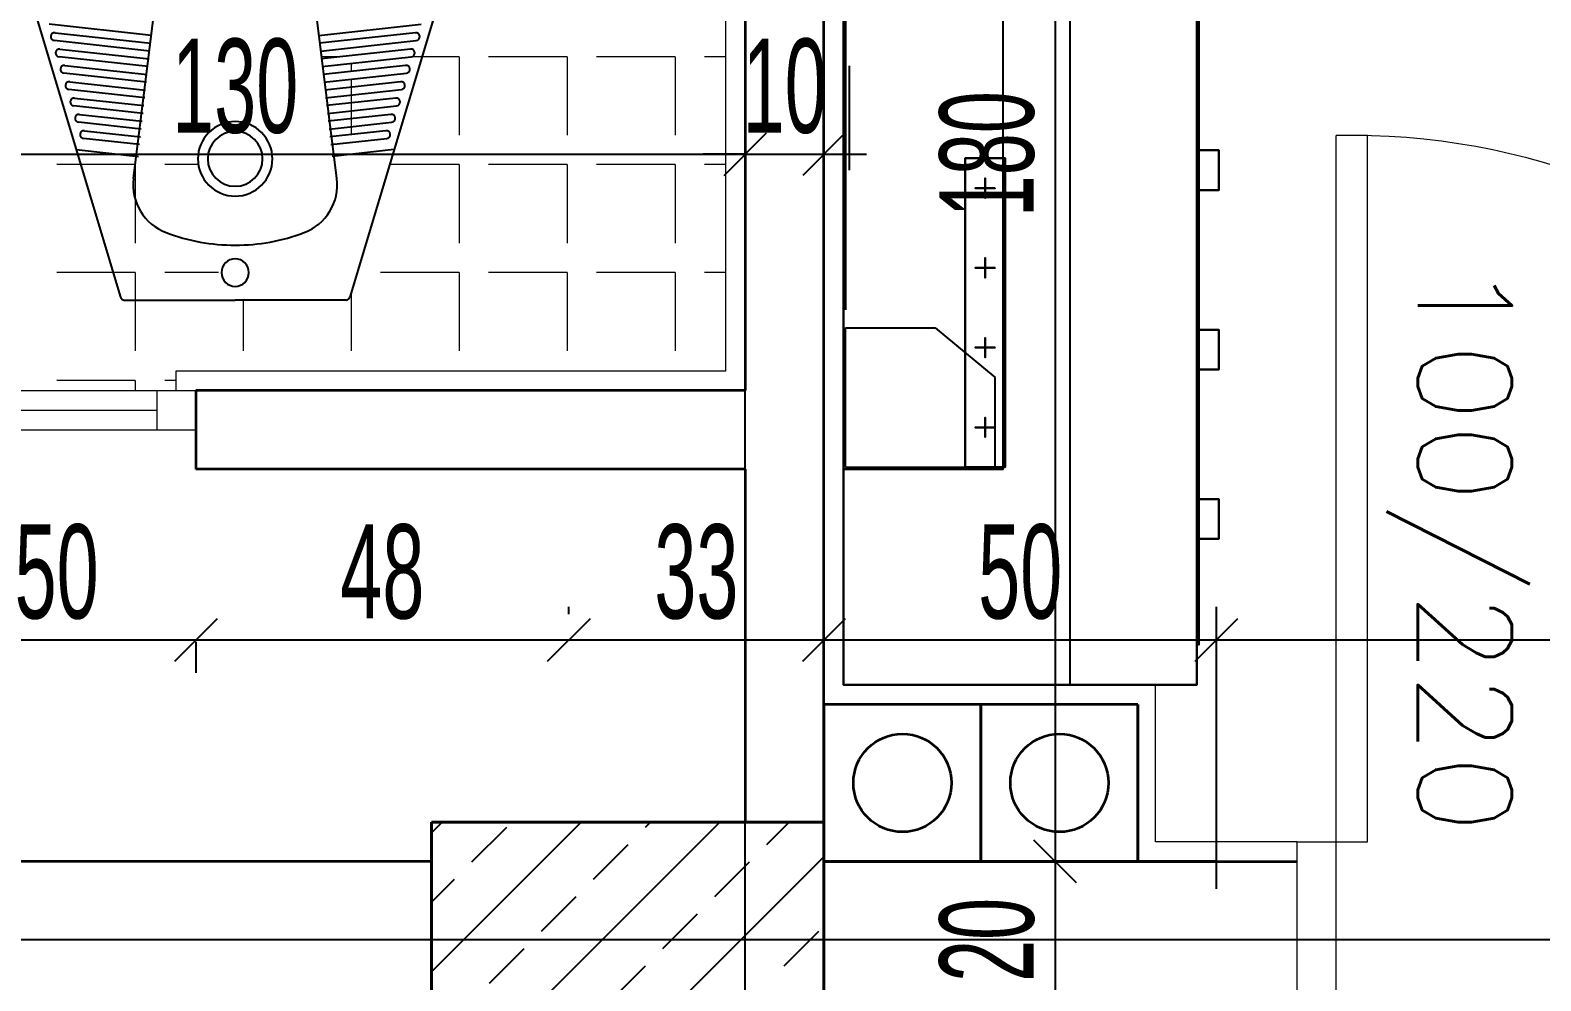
# Model space of a CAD drawing. Header units: inches. Extents: x -7543 to -822, y 102837 to 190349.
# Drawn here: x -829.90804 to -829.86956, y 102837.01239 to 102837.03662 of the extents above; entities that cross this region are included whole.
import ezdxf

# ---------------------------------------------------------------- set-up
doc = ezdxf.new("R2010")
doc.units = ezdxf.units.IN
doc.header["$MEASUREMENT"] = 0
doc.linetypes.add('DASHDOTX2', pattern=[2, 1, -0.5, 0, -0.5])
doc.layers.get('0').update_dxf_attribs({"lineweight": 25})
for name, color, linetype, lineweight in [('AKS', 1, 'Continuous', 25), ('ICOL', 55, 'Continuous', 25), ('İZ DÜŞÜM', 253, 'Continuous', 20), ('KOLON', 2, 'Continuous', 40), ('SIVA', 150, 'Continuous', 15), ('TARAMA', 8, 'Continuous', 25)]:
    doc.layers.add(name, color=color, linetype=linetype, lineweight=lineweight)
for name, color, linetype, lineweight, true_color in [('DUVAR', 7, 'Continuous', 35, 0xfc4642), ('KAPI', 7, 'Continuous', 18, 0xffb360), ('PENCERE', 7, 'Continuous', 18, 0xffb360), ('TEFRİŞ', 7, 'Continuous', 25, 0x78462c)]:
    doc.layers.add(name, color=color, linetype=linetype, lineweight=lineweight, true_color=true_color)
doc.styles.add('OLCU', font='tromand.shx', dxfattribs={"width": 0.6, "height": 12})
doc.styles.add('TXTX', font='TXTX')

# ---------------------------------------------------------------- blocks, each defined once
blk = doc.blocks.new('_Oblique')
at = {"color": 0, "linetype": 'ByBlock', "lineweight": -2}
blk.add_line((-0.5, -0.5), (0.5, 0.5), dxfattribs=at)

msp = doc.modelspace()

# ---------------------------------------------------------------- linework, layer by layer
at = {"layer": 'AKS', "linetype": 'DASHDOTX2', "ltscale": 10}
for p, q in [((-829.8898315430839, 102837.241780972), (-829.8898315430839, 102836.7293249838)), ((-829.7205326753192, 102837.0134307916), (-830.0911364701894, 102837.0134307916))]:
    msp.add_line(p, q, dxfattribs=at)
at = {"layer": 'DUVAR'}
for p, q in [((-829.8878199212353, 102837.0164307916), (-829.8878199212353, 102837.0514810441)), ((-829.8898199212352, 102837.0274307916), (-829.8898199212352, 102837.050652617)), ((-829.8898199212352, 102837.0274307916), (-829.9038199212353, 102837.0274307916)), ((-829.9038199212353, 102837.0274307916), (-829.9038199212353, 102837.0254307916)), ((-829.8898199212352, 102837.0254307916), (-829.9038199212353, 102837.0254307916)), ((-829.8898199212352, 102837.0164307916), (-829.8898199212352, 102837.0254307916)), ((-829.8838199212358, 102837.0194307916), (-829.8878199212359, 102837.0194307916)), ((-829.8878199212359, 102837.0194307916), (-829.8878199212359, 102837.0154307916)), ((-829.8798199212358, 102837.0194307916), (-829.8838199212358, 102837.0194307916)), ((-829.8838199212358, 102837.0194307916), (-829.8838199212358, 102837.0154307916)), ((-829.8838199212358, 102837.0154307916), (-829.8838199212358, 102837.0194307916)), ((-829.8798199212358, 102837.0194307916), (-829.8798199212358, 102837.0154307916)), ((-829.8798199212358, 102837.0154307916), (-829.8798199212358, 102837.0194307916)), ((-829.8978199212353, 102837.0154307916), (-829.9558199212353, 102837.0154307916)), ((-829.8778199212353, 102837.0154307916), (-829.8878199212353, 102837.0154307916)), ((-829.8878199212359, 102837.0154307916), (-829.8838199212358, 102837.0154307916)), ((-829.8838199212358, 102837.0154307916), (-829.8798199212358, 102837.0154307916)), ((-829.8798199212358, 102837.0154307916), (-829.8757696687034, 102837.0154307916))]:
    msp.add_line(p, q, dxfattribs=at)
for centre in [(-829.8858199212359, 102837.0174307916), (-829.8818199212359, 102837.0174307916)]:
    msp.add_circle(centre, 0.00125, dxfattribs=at)
at = {"layer": 'ICOL'}
for p, q in [((-829.8819316761375, 102837.0514810441), (-829.8819316761375, 102837.0154307916)), ((-829.9158199212353, 102837.0334564126), (-829.8898199212352, 102837.0334564126)), ((-829.8898199212352, 102837.0334564126), (-829.8908999212352, 102837.0334564126)), ((-829.8898199212352, 102837.0334564126), (-829.8878199212353, 102837.0334564126)), ((-829.8878199212353, 102837.0334564126), (-829.8867399212353, 102837.0334564126)), ((-829.9138199212352, 102837.0210772501), (-829.9038199212353, 102837.0210772501)), ((-829.9038199212353, 102837.0210772501), (-829.8943199212353, 102837.0210772501)), ((-829.8943199212353, 102837.0210772501), (-829.8878199212353, 102837.0210772501)), ((-829.8878199212353, 102837.0210772501), (-829.8778199212353, 102837.0210772501)), ((-829.8778199212353, 102837.0210772501), (-829.8578199212352, 102837.0210772501)), ((-829.8819316761375, 102837.0154307916), (-829.8819316761375, 102837.0114307916))]:
    msp.add_line(p, q, dxfattribs=at)
at = {"layer": 'ICOL', "color": 53}
for p, q in [((-829.8898199212352, 102837.0341847382), (-829.8898199212352, 102837.0342964126)), ((-829.8898199212352, 102837.0341847382), (-829.8898199212352, 102837.0342964126)), ((-829.8878199212353, 102837.0341494425), (-829.8878199212353, 102837.0342964126)), ((-829.8943199212353, 102837.0217363186), (-829.8943199212353, 102837.0219172501)), ((-829.8943199212353, 102837.0217363186), (-829.8943199212353, 102837.0219172501)), ((-829.8878199212353, 102837.0208538651), (-829.8878199212353, 102837.0219172501)), ((-829.8878199212353, 102837.0208538651), (-829.8878199212353, 102837.0219172501)), ((-829.8778199212353, 102837.0147337184), (-829.8778199212353, 102837.0219172501)), ((-829.8778199212353, 102837.0147337184), (-829.8778199212353, 102837.0219172501)), ((-829.9038199212353, 102837.0210307916), (-829.9038199212353, 102837.0202372501)), ((-829.9038199212353, 102837.0210307916), (-829.9038199212353, 102837.0202372501)), ((-829.8843316761374, 102837.0154307916), (-829.8827716761375, 102837.0154307916)), ((-829.8843316761374, 102837.0154307916), (-829.8827716761375, 102837.0154307916))]:
    msp.add_line(p, q, dxfattribs=at)
at = {"layer": 'İZ DÜŞÜM'}
for p, q in [((-829.900117759386, 102837.0359419001), (-829.9006163761655, 102837.0359419001)), ((-829.8998641644232, 102837.03576846), (-829.8998641644232, 102837.0355672582)), ((-829.8971141644233, 102837.0359419001), (-829.8983082122345, 102837.0359419001)), ((-829.8971141644233, 102837.0359419001), (-829.8971141644233, 102837.0339419001)), ((-829.8943641644232, 102837.0359419001), (-829.8963641644233, 102837.0359419001)), ((-829.8943641644232, 102837.0359419001), (-829.8943641644232, 102837.0339419001)), ((-829.8916141644232, 102837.0359419001), (-829.8936141644233, 102837.0359419001)), ((-829.8916141644232, 102837.0359419001), (-829.8916141644232, 102837.0339419001)), ((-829.8903199212352, 102837.0359419001), (-829.8908641644233, 102837.0359419001)), ((-829.8998641644232, 102837.0353660655), (-829.8998641644232, 102837.0349636859)), ((-829.8998641644232, 102837.0349636859), (-829.8998641644232, 102837.0345612909)), ((-829.8998641644232, 102837.0345612909), (-829.8998641644232, 102837.0341589097)), ((-829.8998641644232, 102837.0341589097), (-829.8998641644232, 102837.033957715)), ((-829.8998641644232, 102837.033957715), (-829.8998641644232, 102837.0339419001)), ((-829.9053654713591, 102837.0331919001), (-829.9073641644233, 102837.0331919001)), ((-829.9053641644233, 102837.0331919001), (-829.9053654713591, 102837.0331919001)), ((-829.9053641644233, 102837.0331919001), (-829.9053641644233, 102837.0311919001)), ((-829.9037586686376, 102837.0331919001), (-829.9046141644233, 102837.0331919001)), ((-829.8971141644233, 102837.0331919001), (-829.8988836492892, 102837.0331919001)), ((-829.8971141644233, 102837.0331919001), (-829.8971141644233, 102837.0311919001)), ((-829.8943641644232, 102837.0331919001), (-829.8963641644233, 102837.0331919001)), ((-829.8943641644232, 102837.0331919001), (-829.8943641644232, 102837.0311919001)), ((-829.8916141644232, 102837.0331919001), (-829.8936141644233, 102837.0331919001)), ((-829.8916141644232, 102837.0331919001), (-829.8916141644232, 102837.0311919001)), ((-829.8903199212352, 102837.0331919001), (-829.8908641644233, 102837.0331919001)), ((-829.9053641644233, 102837.0304419001), (-829.9073641644233, 102837.0304419001)), ((-829.9053641644233, 102837.0304419001), (-829.9053641644233, 102837.0284419001)), ((-829.9032455041919, 102837.0304419001), (-829.9046141644233, 102837.0304419001)), ((-829.8971141644233, 102837.0304419001), (-829.8991141644233, 102837.0304419001)), ((-829.8971141644233, 102837.0304419001), (-829.8971141644233, 102837.0284419001)), ((-829.8943641644232, 102837.0304419001), (-829.8963641644233, 102837.0304419001)), ((-829.8943641644232, 102837.0304419001), (-829.8943641644232, 102837.0284419001)), ((-829.8916141644232, 102837.0304419001), (-829.8936141644233, 102837.0304419001)), ((-829.8916141644232, 102837.0304419001), (-829.8916141644232, 102837.0284419001)), ((-829.8903199212352, 102837.0304419001), (-829.8908641644233, 102837.0304419001)), ((-829.8998641644232, 102837.0299235341), (-829.8998641644232, 102837.0284419001)), ((-829.9026141644233, 102837.0297376853), (-829.9026141644233, 102837.0284419001)), ((-829.9053641644233, 102837.0276919001), (-829.9073641644233, 102837.0276919001)), ((-829.9053641644233, 102837.0276919001), (-829.9053641644233, 102837.0274307916)), ((-829.9043199212352, 102837.0276919001), (-829.9046141644233, 102837.0276919001))]:
    msp.add_line(p, q, dxfattribs=at)
at = {"layer": 'KAPI'}
for p, q in [((-829.8747696687034, 102837.0159307916), (-829.8747696687034, 102837.0339307916)), ((-829.8739696687034, 102837.0339307916), (-829.8747696687034, 102837.0339307916)), ((-829.8739696687034, 102837.0159307916), (-829.8739696687034, 102837.0339307916)), ((-829.8757696687034, 102837.0159307916), (-829.8757696687034, 102837.0109307916)), ((-829.8757696687034, 102837.0159307916), (-829.8747696687034, 102837.0159307916)), ((-829.8747696687034, 102837.0109307916), (-829.8747696687034, 102837.0159307916)), ((-829.8747696687034, 102837.0159307916), (-829.8739696687034, 102837.0159307916))]:
    msp.add_line(p, q, dxfattribs=at)
msp.add_arc((-829.8743696687034, 102837.0163307916), 0.01760454486773231, 358.6980473996314, 91.30195267170863, dxfattribs=at)
at = {"layer": 'KOLON'}
for p, q in [((-829.8978199212353, 102837.0114307916), (-829.8978199212353, 102837.0164307916)), ((-829.8978199212353, 102837.0164307916), (-829.8878199212353, 102837.0164307916)), ((-829.8878199212353, 102837.0164307916), (-829.8878199212353, 102837.0114307916))]:
    msp.add_line(p, q, dxfattribs=at)
at = {"layer": 'PENCERE'}
for p, q in [((-829.9138199212352, 102837.0274307916), (-829.9038199212353, 102837.0274307916)), ((-829.9048199212352, 102837.0274307916), (-829.9048199212352, 102837.0264307916)), ((-829.9128199212353, 102837.0269307916), (-829.9048199212352, 102837.0269307916)), ((-829.9138199212352, 102837.0264307916), (-829.9038199212353, 102837.0264307916))]:
    msp.add_line(p, q, dxfattribs=at)
at = {"layer": 'SIVA'}
for p, q in [((-829.8873199212353, 102837.0516881509), (-829.8873199212353, 102837.0199307916)), ((-829.8903199212352, 102837.0279307916), (-829.8903199212352, 102837.0504455102)), ((-829.9043199212352, 102837.0279307916), (-829.8903199212352, 102837.0279307916)), ((-829.9043199212352, 102837.0274307916), (-829.9043199212352, 102837.0279307916)), ((-829.8873199212353, 102837.0199307916), (-829.8793701737684, 102837.0199307916)), ((-829.8793701737684, 102837.0159307916), (-829.8793701737684, 102837.0199307916)), ((-829.8757696687034, 102837.0159307916), (-829.8793701737684, 102837.0159307916))]:
    msp.add_line(p, q, dxfattribs=at)
at = {"layer": 'TARAMA'}
for p, q in [((-829.8940091425657, 102837.0164307916), (-829.8978199212353, 102837.0126200129)), ((-829.8975446764716, 102837.0164307916), (-829.8978199212353, 102837.0161555468)), ((-829.8904736086597, 102837.0164307916), (-829.8954736086598, 102837.0114307916)), ((-829.8922413756156, 102837.0164307916), (-829.8923758487157, 102837.0162963185)), ((-829.8887058417098, 102837.0164307916), (-829.8892822565481, 102837.0158543767)), ((-829.8959113826216, 102837.0162963185), (-829.8967952660981, 102837.015412435)), ((-829.8928177904539, 102837.0158543767), (-829.8937016739304, 102837.0149704933)), ((-829.8878199212353, 102837.0155489451), (-829.8919380747539, 102837.0114307916)), ((-829.8897241982863, 102837.015412435), (-829.8906080817627, 102837.0145285515)), ((-829.8972372078364, 102837.0149704933), (-829.8978199212353, 102837.0143877799)), ((-829.8941436156687, 102837.0145285515), (-829.8950274991452, 102837.013644668)), ((-829.891050023501, 102837.0140866098), (-829.8919339069774, 102837.0132027263)), ((-829.8879564313334, 102837.013644668), (-829.8888403148098, 102837.0127607846)), ((-829.8954694408834, 102837.0132027263), (-829.8963533243599, 102837.0123188428)), ((-829.8923758487157, 102837.0127607846), (-829.8932597321922, 102837.0118769011))]:
    msp.add_line(p, q, dxfattribs=at)
at = {"layer": 'TEFRİŞ'}
for p, q in [((-829.8815437163526, 102837.0199307916), (-829.8815437163526, 102837.0515307916, 0.01625599999999997)), ((-829.9054099812353, 102837.0328340253), (-829.9045122612353, 102837.0400520053)), ((-829.9002298412353, 102837.0328340253), (-829.9011275612353, 102837.0400520053)), ((-829.9079572612353, 102837.0371955053), (-829.9057413012353, 102837.0298089453)), ((-829.8976825612352, 102837.0371955053), (-829.8998985412353, 102837.0298089453)), ((-829.9049502012352, 102837.0364829253), (-829.9075565012353, 102837.0367680053)), ((-829.9006896212353, 102837.0364829253), (-829.8980833212353, 102837.0367680053)), ((-829.9074099412353, 102837.0365507853), (-829.9049719412353, 102837.0362841253)), ((-829.8982298812352, 102837.0365507853), (-829.9006678812352, 102837.0362841253)), ((-829.9049936812353, 102837.0360853053), (-829.9074316812353, 102837.0363519853)), ((-829.9072851212353, 102837.0361347453), (-829.9050154412353, 102837.0358864853)), ((-829.9006461412353, 102837.0360853053), (-829.8982081412353, 102837.0363519853)), ((-829.8983547012352, 102837.0361347453), (-829.9006243812353, 102837.0358864853)), ((-829.9050371812352, 102837.0356876853), (-829.9073068812353, 102837.0359359453)), ((-829.9071603212353, 102837.0357187053), (-829.9050589212353, 102837.0354888653)), ((-829.9006026412353, 102837.0356876853), (-829.8983329412353, 102837.0359359453)), ((-829.8984795012352, 102837.0357187053), (-829.9005809012352, 102837.0354888653)), ((-829.8871675212353, 102837.0345949916), (-829.8871675212353, 102837.0357096916)), ((-829.9050806812353, 102837.0352900453), (-829.9071820612353, 102837.0355199053)), ((-829.9070355012352, 102837.0353026853), (-829.9051024212353, 102837.0350912253)), ((-829.9005591412352, 102837.0352900453), (-829.8984577612352, 102837.0355199053)), ((-829.8986043212353, 102837.0353026853), (-829.9005374012353, 102837.0350912253)), ((-829.8871675212353, 102837.0330467916), (-829.8871675212353, 102837.0354027916)), ((-829.8871675212353, 102837.0351571916), (-829.8871675212353, 102837.0352985516)), ((-829.9051241612353, 102837.0348924253), (-829.9070572412353, 102837.0351038653)), ((-829.9069107012352, 102837.0348866453), (-829.9051459212353, 102837.0346936053)), ((-829.9005156612353, 102837.0348924253), (-829.8985825812352, 102837.0351038653)), ((-829.8987291412352, 102837.0348866453), (-829.9004939012352, 102837.0346936053)), ((-829.8871675212353, 102837.0331108716), (-829.8871675212353, 102837.0351571916)), ((-829.9051676612353, 102837.0344947853), (-829.9069324412353, 102837.0346878253)), ((-829.9067858812352, 102837.0344706053), (-829.9051894012352, 102837.0342959853)), ((-829.9004721612353, 102837.0344947853), (-829.8987073812352, 102837.0346878253)), ((-829.8988539412353, 102837.0344706053), (-829.9004504212353, 102837.0342959853)), ((-829.9052111612352, 102837.0340971653), (-829.9068076212353, 102837.0342717853)), ((-829.9066610612352, 102837.0340545653), (-829.9052329012353, 102837.0338983453)), ((-829.9004286612353, 102837.0340971653), (-829.8988322012353, 102837.0342717853)), ((-829.8989787612353, 102837.0340545653), (-829.9004069212352, 102837.0338983453)), ((-829.9052546412353, 102837.0336995253), (-829.9066828212353, 102837.0338557453)), ((-829.9003851812353, 102837.0336995253), (-829.8989570012353, 102837.0338557453)), ((-829.9068709612353, 102837.0335745453), (-829.9052872612352, 102837.0334013053)), ((-829.8987688612353, 102837.0335745453), (-829.9003525612353, 102837.0334013053)), ((-829.9056455012353, 102837.0297376853), (-829.9028199212353, 102837.0297376853)), ((-829.8999943212352, 102837.0297376853), (-829.9028199212353, 102837.0297376853))]:
    msp.add_line(p, q, dxfattribs=at)
for centre, radius, start, end in [((-829.9074208012353, 102837.0364513853), 0.0001, 83.75769800390331, 263.7576980039033), ((-829.8982190212353, 102837.0364513853), 0.0001, 276.2423019960967, 96.2423019960967), ((-829.9072960012353, 102837.0360353453), 0.0001, 83.75769800390331, 263.7576980039033), ((-829.8983438212352, 102837.0360353453), 0.0001, 276.2423019960967, 96.2423019960967), ((-829.9071711812353, 102837.0356193053), 0.0001, 83.75769800390331, 263.7576980039033), ((-829.8984686412352, 102837.0356193053), 0.0001, 276.2423019960967, 96.2423019960967), ((-829.9070463812353, 102837.0352032653), 0.0001, 83.75769800390331, 263.7576980039033), ((-829.8985934412353, 102837.0352032653), 0.0001, 276.2423019960967, 96.2423019960967), ((-829.9069215612353, 102837.0347872253), 0.0001, 83.75769800390331, 263.7576980039033), ((-829.8987182612352, 102837.0347872253), 0.0001, 276.2423019960967, 96.2423019960967), ((-829.9067967612352, 102837.0343711853), 0.0001, 83.75769800390331, 263.7576980039033), ((-829.8988430612353, 102837.0343711853), 0.0001, 276.2423019960967, 96.2423019960967), ((-829.9066719412352, 102837.0339551653), 0.0001, 83.75769800390331, 263.7576980039033), ((-829.9028199212353, 102837.0333376853), 0.00095, 90, 270), ((-829.9028199212353, 102837.0333376853), 0.00095, 270, 90), ((-829.8989678812353, 102837.0339551653), 0.0001, 276.2423019960967, 96.2423019960967), ((-829.9028199212353, 102837.0333376853), 0.0007000000000000001, 90, 270), ((-829.9028199212353, 102837.0333376853), 0.0007000000000000001, 270, 90), ((-829.9041199212353, 102837.0326735853), 0.0013, 172.9104649043545, 249.4300080559699), ((-829.9015199212353, 102837.0326735853), 0.0013, 290.5699919440302, 7.089535095645488), ((-829.9028199212353, 102837.0361376853), 0.005000000000000001, 249.4300080559699, 270), ((-829.9028199212353, 102837.0361376853), 0.005000000000000001, 270, 290.5699919440302), ((-829.9028199212353, 102837.0304376853), 0.0003500000000000001, 90, 270), ((-829.9028199212353, 102837.0304376853), 0.0003500000000000001, 270, 90), ((-829.9056455012353, 102837.0298376853), 0.0001, 196.6992439487935, 270), ((-829.8999943212352, 102837.0298376853), 0.0001, 270, 343.3007560512066)]:
    msp.add_arc(centre, radius, start, end, dxfattribs=at)
for points in [[(-829.8873199212353, 102837.0515307916, 0.01625599999999998), (-829.8783199212353, 102837.0515307916, 0.01625599999999998), (-829.8783199212353, 102837.0199307916, 0.016256), (-829.8873199212353, 102837.0199307916, 0.016256)], [(-829.8873199212353, 102837.0199307916, 0.016256), (-829.8873199212353, 102837.0199307916), (-829.8873199212353, 102837.0515307916), (-829.8873199212353, 102837.0515307916, 0.01625599999999998)], [(-829.8783199212353, 102837.0515307916, 0.01625599999999998), (-829.8783199212353, 102837.0515307916), (-829.8783199212353, 102837.0199307916), (-829.8783199212353, 102837.0199307916, 0.016256)], [(-829.8783199212353, 102837.0515307916, 0.01625599999999998), (-829.8783199212353, 102837.0515307916), (-829.8783199212353, 102837.0199307916), (-829.8783199212353, 102837.0199307916, 0.016256)], [(-829.8782691212352, 102837.0356387916, -0.002032000000000026), (-829.8782691212352, 102837.0505147916, 0.006095999999999973), (-829.8782691212352, 102837.0505147916, 0.01015999999999997), (-829.8782691212352, 102837.0356387916, 0.002031999999999974)], [(-829.8782691212352, 102837.0356387916, -0.007112000000000027), (-829.8782691212352, 102837.0505147916, 0.001015999999999971), (-829.8782691212352, 102837.0505147916, 0.005079999999999973), (-829.8782691212352, 102837.0356387916, -0.003048000000000026)], [(-829.8873199212353, 102837.0460347916, 0.04063999999999997), (-829.8873199212353, 102837.0254267916, 0.04064), (-829.8873199212353, 102837.0254267916, 0.016256), (-829.8873199212353, 102837.0460347916, 0.01625599999999998)], [(-829.8832559212353, 102837.0460347916, 0.04063999999999997), (-829.8873199212353, 102837.0460347916, 0.04063999999999997), (-829.8873199212353, 102837.0254267916, 0.04064), (-829.8832559212353, 102837.0254267916, 0.04064)], [(-829.8872691212352, 102837.0294907916, 0.039116), (-829.8872691212352, 102837.0294907916, 0.02032), (-829.8872691212352, 102837.0419707916, 0.02031999999999997), (-829.8872691212352, 102837.0419707916, 0.03911599999999997)], [(-829.8782691212352, 102837.0356387916, 0.007111999999999976), (-829.8782691212352, 102837.0356387916, 0.003047999999999973), (-829.8782691212352, 102837.0419707916, 0.01117599999999997), (-829.8782691212352, 102837.0419707916, 0.01523999999999997)], [(-829.8782691212352, 102837.0294907916, 0.01524), (-829.8782691212352, 102837.0294907916, 0.011176), (-829.8782691212352, 102837.0359107916, 0.011176), (-829.8782691212352, 102837.0359107916, 0.01524)], [(-829.8782691212352, 102837.0209467916, 0.006096000000000001), (-829.8782691212352, 102837.0359107916, 0.006096000000000001), (-829.8782691212352, 102837.0359107916, 0.01016), (-829.8782691212352, 102837.0209467916, 0.01016)], [(-829.8782691212352, 102837.0209467916, 0.001016), (-829.8782691212352, 102837.0359107916, 0.001016), (-829.8782691212352, 102837.0359107916, 0.005080000000000001), (-829.8782691212352, 102837.0209467916, 0.005080000000000001)], [(-829.8842211212352, 102837.0254775916, 0.01778), (-829.8832051212353, 102837.0254775916, 0.01778), (-829.8832051212353, 102837.0333515916, 0.01778), (-829.8842211212352, 102837.0333515916, 0.01778)], [(-829.8842211212352, 102837.0254775916, 0.018288), (-829.8832051212353, 102837.0254775916, 0.018288), (-829.8832051212353, 102837.0333515916, 0.018288), (-829.8842211212352, 102837.0333515916, 0.018288)], [(-829.8842211212352, 102837.0254775916, 0.01778), (-829.8842211212352, 102837.0333515916, 0.01778), (-829.8842211212352, 102837.0333515916, 0.018288), (-829.8842211212352, 102837.0254775916, 0.018288)], [(-829.8842211212352, 102837.0333515916, 0.01778), (-829.8832051212353, 102837.0333515916, 0.01778), (-829.8832051212353, 102837.0333515916, 0.018288), (-829.8842211212352, 102837.0333515916, 0.018288)], [(-829.8832051212353, 102837.0254775916, 0.01778), (-829.8832051212353, 102837.0333515916, 0.01778), (-829.8832051212353, 102837.0333515916, 0.018288), (-829.8832051212353, 102837.0254775916, 0.018288)], [(-829.8782691212352, 102837.0325387916, 0.013462), (-829.8782691212352, 102837.0325387916, 0.012954), (-829.8782691212352, 102837.0335547916, 0.012954), (-829.8782691212352, 102837.0335547916, 0.013462)], [(-829.8782691212352, 102837.0325387916, 0.012954), (-829.8782691212352, 102837.0335547916, 0.012954), (-829.8777611212353, 102837.0335547916, 0.012954), (-829.8777611212353, 102837.0325387916, 0.012954)], [(-829.8782691212352, 102837.0325387916, 0.013462), (-829.8782691212352, 102837.0335547916, 0.013462), (-829.8777611212353, 102837.0335547916, 0.013462), (-829.8777611212353, 102837.0325387916, 0.013462)], [(-829.8782691212352, 102837.0335547916, 0.013462), (-829.8782691212352, 102837.0335547916, 0.012954), (-829.8777611212353, 102837.0335547916, 0.012954), (-829.8777611212353, 102837.0335547916, 0.013462)], [(-829.8777611212353, 102837.0325387916, 0.013462), (-829.8777611212353, 102837.0325387916, 0.012954), (-829.8777611212353, 102837.0335547916, 0.012954), (-829.8777611212353, 102837.0335547916, 0.013462)], [(-829.8834591212353, 102837.0325895916, 0.016256), (-829.8839671212353, 102837.0325895916, 0.016256), (-829.8839671212353, 102837.0325895916, 0.01778), (-829.8834591212353, 102837.0325895916, 0.01778)], [(-829.8837131212352, 102837.0323355916, 0.016256), (-829.8837131212352, 102837.0328435916, 0.016256), (-829.8837131212352, 102837.0328435916, 0.01778), (-829.8837131212352, 102837.0323355916, 0.01778)], [(-829.8782691212352, 102837.0325387916, 0.013462), (-829.8782691212352, 102837.0325387916, 0.012954), (-829.8777611212353, 102837.0325387916, 0.012954), (-829.8777611212353, 102837.0325387916, 0.013462)], [(-829.8837131212352, 102837.0303035916, 0.016256), (-829.8837131212352, 102837.0308115916, 0.016256), (-829.8837131212352, 102837.0308115916, 0.01778), (-829.8837131212352, 102837.0303035916, 0.01778)], [(-829.8834591212353, 102837.0305575916, 0.016256), (-829.8839671212353, 102837.0305575916, 0.016256), (-829.8839671212353, 102837.0305575916, 0.01778), (-829.8834591212353, 102837.0305575916, 0.01778)], [(-829.8837131212352, 102837.0282715916, 0.016256), (-829.8837131212352, 102837.0287795916, 0.016256), (-829.8837131212352, 102837.0287795916, 0.01778), (-829.8837131212352, 102837.0282715916, 0.01778)], [(-829.8782691212352, 102837.0279667916, 0.003301999999999999), (-829.8782691212352, 102837.0279667916, 0.002794), (-829.8782691212352, 102837.0289827916, 0.002794), (-829.8782691212352, 102837.0289827916, 0.003301999999999999)], [(-829.8782691212352, 102837.0279667916, 0.002794), (-829.8782691212352, 102837.0289827916, 0.002794), (-829.8777611212353, 102837.0289827916, 0.002794), (-829.8777611212353, 102837.0279667916, 0.002794)], [(-829.8782691212352, 102837.0279667916, 0.003301999999999999), (-829.8782691212352, 102837.0289827916, 0.003301999999999999), (-829.8777611212353, 102837.0289827916, 0.003301999999999999), (-829.8777611212353, 102837.0279667916, 0.003301999999999999)], [(-829.8782691212352, 102837.0289827916, 0.003301999999999999), (-829.8782691212352, 102837.0289827916, 0.002794), (-829.8777611212353, 102837.0289827916, 0.002794), (-829.8777611212353, 102837.0289827916, 0.003301999999999999)], [(-829.8782691212352, 102837.0279667916, 0.008381999999999999), (-829.8782691212352, 102837.0279667916, 0.007874), (-829.8782691212352, 102837.0289827916, 0.007874), (-829.8782691212352, 102837.0289827916, 0.008381999999999999)], [(-829.8782691212352, 102837.0279667916, 0.007874), (-829.8782691212352, 102837.0289827916, 0.007874), (-829.8777611212353, 102837.0289827916, 0.007874), (-829.8777611212353, 102837.0279667916, 0.007874)], [(-829.8782691212352, 102837.0279667916, 0.008381999999999999), (-829.8782691212352, 102837.0289827916, 0.008381999999999999), (-829.8777611212353, 102837.0289827916, 0.008381999999999999), (-829.8777611212353, 102837.0279667916, 0.008381999999999999)], [(-829.8782691212352, 102837.0289827916, 0.008381999999999999), (-829.8782691212352, 102837.0289827916, 0.007874), (-829.8777611212353, 102837.0289827916, 0.007874), (-829.8777611212353, 102837.0289827916, 0.008381999999999999)], [(-829.8777611212353, 102837.0279667916, 0.003301999999999999), (-829.8777611212353, 102837.0279667916, 0.002794), (-829.8777611212353, 102837.0289827916, 0.002794), (-829.8777611212353, 102837.0289827916, 0.003301999999999999)], [(-829.8777611212353, 102837.0279667916, 0.008381999999999999), (-829.8777611212353, 102837.0279667916, 0.007874), (-829.8777611212353, 102837.0289827916, 0.007874), (-829.8777611212353, 102837.0289827916, 0.008381999999999999)], [(-829.8834591212353, 102837.0285255916, 0.016256), (-829.8839671212353, 102837.0285255916, 0.016256), (-829.8839671212353, 102837.0285255916, 0.01778), (-829.8834591212353, 102837.0285255916, 0.01778)], [(-829.8782691212352, 102837.0209467916, 0.01524), (-829.8782691212352, 102837.0209467916, 0.011176), (-829.8782691212352, 102837.0284747916, 0.011176), (-829.8782691212352, 102837.0284747916, 0.01524)], [(-829.8782691212352, 102837.0279667916, 0.003301999999999999), (-829.8782691212352, 102837.0279667916, 0.002794), (-829.8777611212353, 102837.0279667916, 0.002794), (-829.8777611212353, 102837.0279667916, 0.003301999999999999)], [(-829.8782691212352, 102837.0279667916, 0.008381999999999999), (-829.8782691212352, 102837.0279667916, 0.007874), (-829.8777611212353, 102837.0279667916, 0.007874), (-829.8777611212353, 102837.0279667916, 0.008381999999999999)], [(-829.8837131212352, 102837.0262395916, 0.016256), (-829.8837131212352, 102837.0267475916, 0.016256), (-829.8837131212352, 102837.0267475916, 0.01778), (-829.8837131212352, 102837.0262395916, 0.01778)], [(-829.8834591212353, 102837.0264935916, 0.016256), (-829.8839671212353, 102837.0264935916, 0.016256), (-829.8839671212353, 102837.0264935916, 0.01778), (-829.8834591212353, 102837.0264935916, 0.01778)], [(-829.8832559212353, 102837.0254267916, 0.016256), (-829.8873199212353, 102837.0254267916, 0.016256), (-829.8873199212353, 102837.0254267916, 0.04064), (-829.8832559212353, 102837.0254267916, 0.04064)], [(-829.8842211212352, 102837.0254775916, 0.01778), (-829.8832051212353, 102837.0254775916, 0.01778), (-829.8832051212353, 102837.0254775916, 0.018288), (-829.8842211212352, 102837.0254775916, 0.018288)], [(-829.8782691212352, 102837.0236487916, 0.013462), (-829.8782691212352, 102837.0236487916, 0.012954), (-829.8782691212352, 102837.0246647916, 0.012954), (-829.8782691212352, 102837.0246647916, 0.013462)], [(-829.8782691212352, 102837.0236487916, 0.012954), (-829.8782691212352, 102837.0246647916, 0.012954), (-829.8777611212353, 102837.0246647916, 0.012954), (-829.8777611212353, 102837.0236487916, 0.012954)], [(-829.8782691212352, 102837.0236487916, 0.013462), (-829.8782691212352, 102837.0246647916, 0.013462), (-829.8777611212353, 102837.0246647916, 0.013462), (-829.8777611212353, 102837.0236487916, 0.013462)], [(-829.8782691212352, 102837.0246647916, 0.013462), (-829.8782691212352, 102837.0246647916, 0.012954), (-829.8777611212353, 102837.0246647916, 0.012954), (-829.8777611212353, 102837.0246647916, 0.013462)], [(-829.8777611212353, 102837.0236487916, 0.013462), (-829.8777611212353, 102837.0236487916, 0.012954), (-829.8777611212353, 102837.0246647916, 0.012954), (-829.8777611212353, 102837.0246647916, 0.013462)], [(-829.8782691212352, 102837.0236487916, 0.013462), (-829.8782691212352, 102837.0236487916, 0.012954), (-829.8777611212353, 102837.0236487916, 0.012954), (-829.8777611212353, 102837.0236487916, 0.013462)], [(-829.8873199212353, 102837.0199307916, 0.016256), (-829.8783199212353, 102837.0199307916, 0.016256), (-829.8783199212353, 102837.0199307916), (-829.8873199212353, 102837.0199307916)]]:
    msp.add_3dface(points, dxfattribs=at)
for points, invisible_edges in [([(-829.8872691212352, 102837.0254775916, 0.022352), (-829.8872691212352, 102837.0290335916, 0.022352), (-829.8849831212353, 102837.0290335916, 0.022352), (-829.8872691212352, 102837.0254775916, 0.022352)], 4), ([(-829.8849831212353, 102837.0290335916, 0.022352), (-829.8834591212353, 102837.0277635916, 0.022352), (-829.8872691212352, 102837.0254775916, 0.022352), (-829.8849831212353, 102837.0290335916, 0.022352)], 6), ([(-829.8872691212352, 102837.0254775916, 0.028448), (-829.8872691212352, 102837.0290335916, 0.028448), (-829.8849831212353, 102837.0290335916, 0.028448), (-829.8872691212352, 102837.0254775916, 0.028448)], 4), ([(-829.8849831212353, 102837.0290335916, 0.028448), (-829.8834591212353, 102837.0277635916, 0.028448), (-829.8872691212352, 102837.0254775916, 0.028448), (-829.8849831212353, 102837.0290335916, 0.028448)], 6), ([(-829.8849831212353, 102837.0290335916, 0.03454400000000001), (-829.8834591212353, 102837.0277635916, 0.03454400000000001), (-829.8872691212352, 102837.0254775916, 0.03454400000000001), (-829.8849831212353, 102837.0290335916, 0.03454400000000001)], 6), ([(-829.8872691212352, 102837.0254775916, 0.03454400000000001), (-829.8872691212352, 102837.0290335916, 0.03454400000000001), (-829.8849831212353, 102837.0290335916, 0.03454400000000001), (-829.8872691212352, 102837.0254775916, 0.03454400000000001)], 4), ([(-829.8834591212353, 102837.0254775916, 0.022352), (-829.8834591212353, 102837.0277635916, 0.022352), (-829.8872691212352, 102837.0254775916, 0.022352)], 2), ([(-829.8834591212353, 102837.0254775916, 0.028448), (-829.8834591212353, 102837.0277635916, 0.028448), (-829.8872691212352, 102837.0254775916, 0.028448)], 2), ([(-829.8834591212353, 102837.0254775916, 0.03454400000000001), (-829.8834591212353, 102837.0277635916, 0.03454400000000001), (-829.8872691212352, 102837.0254775916, 0.03454400000000001)], 2)]:
    msp.add_3dface(points, dxfattribs=dict(at, invisible_edges=invisible_edges))

# ---------------------------------------------------------------- block references
at = {"layer": 'ICOL', "xscale": 0.001080000000001746, "yscale": 0.001080000000001746, "zscale": 0.001080000000001746}
for p in [(-829.8898199212352, 102837.0334564126), (-829.8898199212352, 102837.0334564126), (-829.9038199212353, 102837.0210772501), (-829.8943199212353, 102837.0210772501), (-829.8878199212353, 102837.0210772501), (-829.8778199212353, 102837.0210772501)]:
    msp.add_blockref('_Oblique', p, dxfattribs=at)
at = {"layer": 'ICOL'}
for p, xscale, yscale, zscale, rotation in [((-829.8878199212353, 102837.0334564126), 0.001080000000001746, 0.001080000000001746, 0.001080000000001746, 180), ((-829.9038199212353, 102837.0210772501), 0.001080000000001746, 0.001080000000001746, 0.001080000000001746, 180), ((-829.8943199212353, 102837.0210772501), 0.001080000000001746, 0.001080000000001746, 0.001080000000001746, 180), ((-829.8878199212353, 102837.0210772501), 0.001080000000001746, 0.001080000000001746, 0.001080000000001746, 180), ((-829.8778199212353, 102837.0210772501), 0.001080000000001746, 0.001080000000001746, 0.001080000000001746, 180), ((-829.8819316761375, 102837.0154307916), 0.001080000001820736, 0.001080000001820736, 0.001080000001820736, 90), ((-829.8819316761375, 102837.0154307916), 0.001080000001820736, 0.001080000001820736, 0.001080000001820736, 270)]:
    msp.add_blockref('_Oblique', p, dxfattribs=dict(at, xscale=xscale, yscale=yscale, zscale=zscale, rotation=rotation))

# ---------------------------------------------------------------- texts
at = {"layer": 'ICOL', "char_height": 0.0024, "attachment_point": 5, "style": 'OLCU'}
for s, insert in [('\\A1;130', (-829.9028199212353, 102837.0351844126)), ('\\A1;10', (-829.8888199212353, 102837.0351844126)), ('\\A1;50', (-829.9073681765049, 102837.0228052501)), ('\\A1;48', (-829.8990699212353, 102837.0228052501)), ('\\A1;33', (-829.8910699212353, 102837.0228052501)), ('\\A1;50', (-829.8828199212353, 102837.0228052501))]:
    msp.add_mtext(s, dxfattribs=dict(at, insert=insert))
at = {"layer": 'ICOL', "char_height": 0.0024, "attachment_point": 5, "rotation": 90, "style": 'OLCU'}
for s, insert in [('\\A1;180', (-829.8836596761374, 102837.0334559178)), ('\\A1;20', (-829.8836596761374, 102837.0134307916))]:
    msp.add_mtext(s, dxfattribs=dict(at, insert=insert))
at = {"layer": 'KAPI', "style": 'TXTX'}
msp.add_text('100/220', height=0.0024, rotation=270, dxfattribs=at).set_placement((-829.872691537021, 102837.0307275312))

doc.saveas('drawing.dxf')
